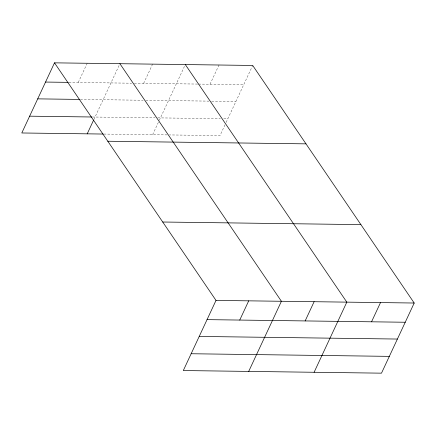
<?xml version="1.0" encoding="UTF-8"?>
<svg xmlns="http://www.w3.org/2000/svg" width="436" height="436" viewBox="0 0 436 436"><rect width="100%" height="100%" fill="white"/><g stroke="black" fill="none" stroke-linecap="round" stroke-linejoin="round"><path stroke-width="0.33" stroke-dasharray="2.18 1.64" d="M78.24 82.491L87.205 63.269M93.92 119.437L119.905 63.7M143.646 83.358L152.611 64.136M152.605 134.702L159.042 120.903M159.32 120.298L185.311 64.566M210.038 84.235L219.003 65.013M225.025 124.789L219.989 135.591L169.451 134.926M226.148 122.391L252.695 65.454M68.899 82.366L131.634 83.2M134.304 83.232L197.911 84.072M198.582 84.083L243.729 84.677M80.42 99.424L143.15 100.253M145.82 100.291L208.942 101.125M211.64 101.157L235.898 101.479M92.367 117.001L155.102 117.829M157.772 117.867L220.414 118.69M223.782 118.739L227.826 118.788M103.888 134.059L168.781 134.915"/><path stroke-width="0.65" d="M54.505 62.839L216.011 300.409L183.305 370.546L381.495 373.162L414.2 303.025L252.695 65.454L54.505 62.839L21.8 132.975L103.218 134.048M87.205 133.836L93.636 120.036M239.745 320.062L248.711 300.84M248.705 371.407L281.411 301.271L119.905 63.7M305.151 320.929L314.116 301.707M314.111 372.273L346.816 302.137L185.311 64.566M371.543 321.806L380.508 302.584M45.54 82.061L68.234 82.36M37.709 98.863L79.75 99.419M29.637 116.172L91.702 116.99M107.801 141.237L305.99 143.853M162.715 222.011L360.904 224.627M216.011 300.409L414.2 303.025M207.046 319.632L405.235 322.248M199.208 336.434L397.403 339.05M191.137 353.743L389.332 356.365"/></g></svg>
